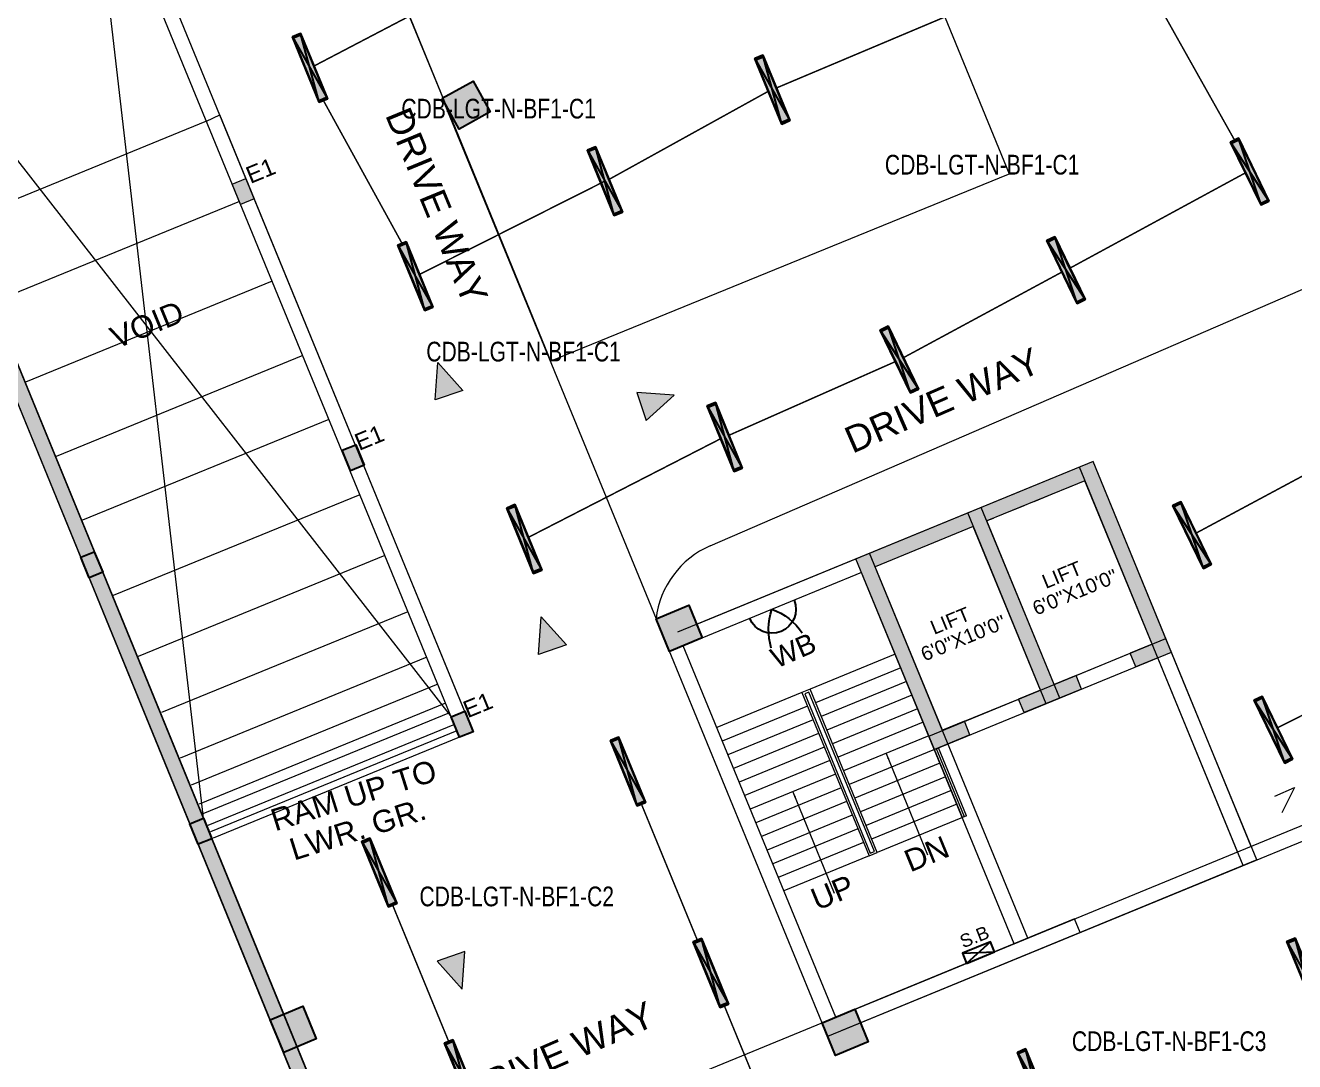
# Model space of a CAD drawing. Header units: inches. Extents: x 1195829 to 1240342, y -967019 to -858076.
# Drawn here: x 1217562 to 1218424, y -911634 to -910930 of the extents above; entities that cross this region are included whole.
import ezdxf

# ---------------------------------------------------------------- set-up
doc = ezdxf.new("R2010")
doc.units = ezdxf.units.IN
doc.header["$LTSCALE"] = 6
doc.linetypes.add('DASHED2', pattern=[0.375, 0.25, -0.125])
doc.layers.get('0').update_dxf_attribs({"color": 251})
for name, color, linetype in [('CELLING', 251, 'Continuous'), ('COLL SIZE', 251, 'Continuous'), ('DIM', 251, 'Continuous'), ('E-WIRING', 251, 'Continuous'), ('line', 251, 'Continuous')]:
    doc.layers.add(name, color=color, linetype=linetype)
for name, color, linetype, lineweight in [('column', 251, 'Continuous', 25), ('ELECT TEXT', 3, 'Continuous', 20), ('Hatch', 251, 'Continuous', 0), ('plan', 251, 'Continuous', 5), ('v.b', 251, 'Continuous', 5), ('W', 251, 'Continuous', 5), ('wall', 251, 'Continuous', 30)]:
    doc.layers.add(name, color=color, linetype=linetype, lineweight=lineweight)
doc.styles.add('ARI', font='arial.ttf')
doc.styles.get("Standard").update_dxf_attribs({"font": 'stylu.ttf', "height": 96})
doc.dimstyles.new('Copy(2) of AA', dxfattribs={"dimtxt": 12, "dimasz": 4, "dimexe": 0.18, "dimexo": 0, "dimgap": 0.09, "dimtad": 0, "dimdec": 0, "dimzin": 0, "dimdsep": 46, "dimlunit": 3, "dimtxsty": 'ARI', "dimblk": 'OBLIQUE', "dimcen": 0.09, "dimclrd": 7, "dimclre": 7, "dimclrt": 7, "dimadec": 0, "dimazin": 0, "dimtfac": 1, "dimtdec": 0, "dimtofl": 0, "dimtmove": 0, "dimatfit": 3, "dimfxl": 1, "dimtolj": 1, "dimtzin": 0, "dimlwd": 5, "dimlwe": 5, "dimarcsym": 0})
pattern_1 = [(0, (-27.81927828272455, 2.940102126449346), (0, 0.001397), [0.001016, -0.000381]), (90, (-27.81927828272455, 2.940102126449346), (-0.001397, 0), [0.001016, -0.000381])]

# ---------------------------------------------------------------- blocks, each defined once
blk = doc.blocks.new('sdfdsf')
at = {"lineweight": -3}
blk.add_hatch(color=7, dxfattribs=at).paths.add_polyline_path([(23236.66559868997, 14983.34885737138), (23242.08212489375, 14983.34885737138), (23242.08212489375, 15029.49406542082), (23236.66559868997, 15029.49406542082)])
at = {"layer": 'Hatch'}
h = blk.add_hatch(dxfattribs=at)
h.set_pattern_fill('ANGLE', color=5, scale=0.0002)
h.set_pattern_definition(pattern_1)
h.paths.add_polyline_path([(23236.37386179186, 15029.49354817548), (23242.37386179186, 15029.49354817548), (23242.37386179186, 15030.44133051667), (23236.37386179186, 15030.44133051667)])
h = blk.add_hatch(dxfattribs=at)
h.set_pattern_fill('ANGLE', color=5, scale=0.0002)
h.set_pattern_definition(pattern_1)
h.paths.add_polyline_path([(23236.37386179186, 14983.34885737138), (23242.37386179186, 14983.34885737138), (23242.37386179186, 14982.44133051666), (23236.37386179186, 14982.44133051666)])
for p, q in [((23242.37386179186, 15030.44133051667), (23236.37386179186, 14982.44133051666)), ((23242.37386179186, 14982.44133051666), (23236.37386179186, 15030.44133051667))]:
    blk.add_line(p, q)
at = {"layer": 'CELLING', "color": 5}
for points in [[(23236.37386179186, 14982.44133051666), (23242.37386179186, 14982.44133051666), (23242.37386179186, 15030.44133051667), (23236.37386179186, 15030.44133051667)], [(23242.37386179186, 15029.49354817548), (23236.37386179186, 15029.49354817548), (23236.37386179186, 15030.44133051667), (23242.37386179186, 15030.44133051667)], [(23236.37386179186, 15029.49354817548), (23242.37386179186, 15029.49354817548), (23242.37386179186, 15030.44133051667), (23236.37386179186, 15030.44133051667)], [(23236.66559868997, 14983.34885737138), (23242.08212489375, 14983.34885737138), (23242.08212489375, 15029.49406542082), (23236.66559868997, 15029.49406542082)], [(23236.37386179186, 14983.34885737138), (23242.37386179186, 14983.34885737138), (23242.37386179186, 14982.44133051666), (23236.37386179186, 14982.44133051666)], [(23236.37386179186, 14983.34885737138), (23242.37386179186, 14983.34885737138), (23242.37386179186, 14982.44133051666), (23236.37386179186, 14982.44133051666)]]:
    blk.add_lwpolyline(points, close=True, dxfattribs=at)
blk = doc.blocks.new('_Oblique')
at = {"layer": 'DIM', "color": 0, "lineweight": -2}
blk.add_line((-0.5, -0.5), (0.5, 0.5), dxfattribs=at)
blk = doc.blocks.new('RRR')
at = {"layer": 'line', "color": 1, "linetype": 'Continuous'}
for centre, radius, start, end in [((195982.9680377481, -95888.10341255504), 26.42402890574652, 41.16536374951414, 79.72330112471722), ((196002.8603891676, -95870.71020529998), 10.95743229780783, 89.99999999749872, 269.9999999974987), ((195983.4668442218, -95848.25220514182), 29.67273760009078, 276.0538332539148, 310.8121601957422)]:
    blk.add_arc(centre, radius, start, end, dxfattribs=at)
blk = doc.blocks.new('SB')
at = {"layer": 'W', "color": 6, "linetype": 'ByBlock', "lineweight": 25}
for p, q in [((196907.8002691715, -96527.0948449449), (196884.143700367, -96518.55755038398)), ((196884.143700367, -96527.0948449449), (196907.8002691715, -96518.55755038398))]:
    blk.add_line(p, q, dxfattribs=at)
blk.add_lwpolyline([(196884.143700367, -96518.55755038398), (196907.8002691715, -96518.55755038398), (196907.8002691715, -96527.0948449449), (196884.143700367, -96527.0948449449)], close=True, dxfattribs=at)
blk = doc.blocks.new('qwwesdasdqweqwe')
at = {"layer": 'COLL SIZE', "lineweight": 25, "ltscale": 100, "true_color": 0xffc6b3, "extrusion": (0.9999978213687803, 0.002087402911023105, -2.603821939083204e-06)}
h = blk.add_hatch(color=31, dxfattribs=at)
h.dxf.hatch_style = 1
h.paths.add_polyline_path([(3655.775884327479, 7646.507456702171), (3640.775890196674, 7646.520726106703), (3640.784736465663, 7656.520722193669), (3655.784730595537, 7656.507452789137)])
at = {"layer": 'COLL SIZE', "ltscale": 100, "extrusion": (0.9999978213687803, 0.002087402911023105, -2.603821939083204e-06)}
h = blk.add_hatch(color=256, dxfattribs=at)
h.dxf.hatch_style = 1
h.paths.add_polyline_path([(3655.775884327479, 7646.507456702171), (3640.775890196674, 7646.520726106703), (3640.784736465663, 7656.520722193669), (3655.784730595537, 7656.507452789137)])
at = {"layer": 'COLL SIZE', "lineweight": 25, "ltscale": 100, "true_color": 0xffc6b3, "extrusion": (0.9999978213687803, 0.002087402911023105, -2.603821939083204e-06)}
h = blk.add_hatch(color=31, dxfattribs=at)
h.dxf.hatch_style = 1
h.paths.add_polyline_path([(3655.775884319097, 7838.295902126247), (3640.775890188292, 7838.309171530545), (3640.784736457281, 7848.309167617745), (3655.784730587155, 7848.295898213213)])
at = {"layer": 'COLL SIZE', "ltscale": 100, "extrusion": (0.9999978213687803, 0.002087402911023105, -2.603821939083204e-06)}
h = blk.add_hatch(color=256, dxfattribs=at)
h.dxf.hatch_style = 1
h.paths.add_polyline_path([(3655.775884319097, 7838.295902126247), (3640.775890188292, 7838.309171530545), (3640.784736457281, 7848.309167617745), (3655.784730587155, 7848.295898213213)])
at = {"layer": 'COLL SIZE', "lineweight": 25, "ltscale": 100, "true_color": 0xffc6b3, "extrusion": (0.9999978213687803, 0.002087402911023105, -2.603821939083204e-06)}
h = blk.add_hatch(color=31, dxfattribs=at)
h.dxf.hatch_style = 1
h.paths.add_polyline_path([(3460.187624253333, 7646.507456692636), (3445.187630120665, 7646.520726096934), (3445.196476390585, 7656.520722184133), (3460.196470520459, 7656.507452779601)])
at = {"layer": 'COLL SIZE', "ltscale": 100, "extrusion": (0.9999978213687803, 0.002087402911023105, -2.603821939083204e-06)}
h = blk.add_hatch(color=256, dxfattribs=at)
h.dxf.hatch_style = 1
h.paths.add_polyline_path([(3460.187624253333, 7646.507456692636), (3445.187630120665, 7646.520726096934), (3445.196476390585, 7656.520722184133), (3460.196470520459, 7656.507452779601)])
at = {"layer": 'COLL SIZE', "lineweight": 25, "ltscale": 100, "true_color": 0xffc6b3, "extrusion": (0.9999978213687803, 0.002087402911023105, -2.603821939083204e-06)}
h = blk.add_hatch(color=31, dxfattribs=at)
h.dxf.hatch_style = 1
h.paths.add_polyline_path([(3460.187624242157, 7838.295902116595), (3445.187630111352, 7838.309171520894), (3445.196476381272, 7848.309167607858), (3460.196470511146, 7848.295898203327)])
at = {"layer": 'COLL SIZE', "ltscale": 100, "extrusion": (0.9999978213687803, 0.002087402911023105, -2.603821939083204e-06)}
h = blk.add_hatch(color=256, dxfattribs=at)
h.dxf.hatch_style = 1
h.paths.add_polyline_path([(3460.187624242157, 7838.295902116595), (3445.187630111352, 7838.309171520894), (3445.196476381272, 7848.309167607858), (3460.196470511146, 7848.295898203327)])
at = {"layer": 'column', "ltscale": 10, "true_color": 0x636466, "extrusion": (0.9999978213687803, 0.002087402911023105, -2.603821939083204e-06)}
h = blk.add_hatch(color=251, dxfattribs=at)
h.dxf.hatch_style = 1
h.paths.add_polyline_path([(3928.375212377869, 7992.699243134874), (3928.341053244658, 8016.69921882534), (3952.341028936207, 8016.733377959365), (3952.375188069418, 7992.733402268549)])
h = blk.add_hatch(color=251, dxfattribs=at)
h.dxf.hatch_style = 1
h.paths.add_polyline_path([(3928.375212377869, 7992.699243134874), (3928.341053244658, 8016.69921882534), (3952.341028936207, 8016.733377959365), (3952.375188069418, 7992.733402268549)])
h = blk.add_hatch(color=251, dxfattribs=at)
h.dxf.hatch_style = 1
h.paths.add_polyline_path([(3784.563228232786, 7646.594871054862), (3784.442367905751, 7670.594566735977), (3808.442063586786, 7670.715427063479), (3808.562923913822, 7646.715731382595)])
h = blk.add_hatch(color=251, dxfattribs=at)
h.dxf.hatch_style = 1
h.paths.add_polyline_path([(3784.563228232786, 7646.594871054862), (3784.442367905751, 7670.594566735977), (3808.442063586786, 7670.715427063479), (3808.562923913822, 7646.715731382595)])
h = blk.add_hatch(color=251, dxfattribs=at)
h.dxf.hatch_style = 1
h.paths.add_polyline_path([(3631.798966197297, 7992.277126552939), (3631.764807064086, 8016.277102243522), (3655.764782753773, 8016.311261377432), (3655.798941887915, 7992.311285686615)])
h = blk.add_hatch(color=251, dxfattribs=at)
h.dxf.hatch_style = 1
h.paths.add_polyline_path([(3631.798966197297, 7992.277126552939), (3631.764807064086, 8016.277102243522), (3655.764782753773, 8016.311261377432), (3655.798941887915, 7992.311285686615)])
h = blk.add_hatch(color=251, dxfattribs=at)
h.dxf.hatch_style = 1
h.paths.add_polyline_path([(3249.613908701576, 7991.7331630613), (3246.800525730476, 8015.567694234723), (3270.635056904517, 8018.3810772056), (3273.448439875618, 7994.546546031944)])
h = blk.add_hatch(color=251, dxfattribs=at)
h.dxf.hatch_style = 1
h.paths.add_polyline_path([(3249.613908701576, 7991.7331630613), (3246.800525730476, 8015.567694234723), (3270.635056904517, 8018.3810772056), (3273.448439875618, 7994.546546031944)])
at = {"layer": 'W', "ltscale": 10, "true_color": 0x636466, "extrusion": (0.9999978213687803, 0.002087402911023105, -2.603821939083204e-06)}
h = blk.add_hatch(dxfattribs=at)
h.set_pattern_fill('AR-CONC', color=251, scale=0.05999999999999999, angle=67.73998737771194)
h.set_pattern_definition([(117.7399873777119, (-1255000.795014735, -687277.9978450146), (5.025879184632159, 9.754160520284726), [1.143, -12.573]), (62.73998737771194, (-1255000.795014735, -687277.9978450146), (-11.41012660779717, 2.385445768234761), [0.9144, -10.0584350502]), (168.1914320777119, (-1255000.376192779, -687277.1850009292), (-6.384247001638101, 12.13960608481892), [0.9714005279999997, -10.685414676]), (113.9241873777119, (-1255003.615860461, -687276.8432310594), (8.495798517173489, 14.09703731469818), [1.7145, -18.8595]), (164.3755449877119, (-1255002.907879225, -687275.6684784434), (-8.34332283605793, 18.80634042143241), [1.4571013884, -16.0281364896]), (58.92413854771196, (-1255003.615860461, -687276.8432310594), (-8.343322835074853, 18.80634042190356), [1.3715980242, -15.0875839152]), (88.73998737771196, (-1255002.333342052, -687275.7214616848), (9.124614946391507, 6.094566590057306), [1.143, -12.573]), (33.73998737771197, (-1255002.333342052, -687275.7214616848), (-8.822999070371633, 7.618109914145192), [0.9143999999999999, -10.0584]), (139.1914323777119, (-1255001.572957471, -687275.2135811371), (0.301615815546719, 13.71267650703786), [0.9714005279999999, -10.685396256]), (105.239987377712, (-1255000.795014735, -687277.9978450146), (-4.625011332086824, 2.093324825734518), [0, -9.936479999999998, 0, -10.2108, 0, -10.0965]), (75.23998737771196, (-1255000.795014735, -687277.9978450146), (-4.044154164724, 5.987359235916408), [0, -5.821679999999998, 0, -9.707879999999998, 0, -3.848099999999999]), (35.23998737771193, (-1255002.082409295, -687281.143088), (3.399895598155559, 7.398930378184838), [0, -3.81, 0, -11.8872, 0, -15.7734]), (25.23998737771194, (-1255002.659716272, -687282.5535108635), (1.954878177613395, 8.803294285572129), [0, -4.952999999999999, 0, -7.89432, 0, -11.2014])])
h.paths.add_polyline_path([(5112.275077822153, 8421.181877367897), (5178.943410187727, 8535.59476220177), (5214.323775297031, 8638.584009260405), (5251.628468807787, 8747.174813355668), (5275.544794780668, 8816.793213187484), (5327.527398441918, 8943.792289150646), (4297.237570898142, 10148.30303256051), (2829.988019734621, 9527.235072775395), (2830.307441781741, 8821.88332192204), (2985.560206064954, 8822.332822872093), (2985.610534766456, 7646.520726051764), (4900.315027442761, 7646.520726145711), (4962.125299182022, 7963.872467790497), (5020.528389865533, 8263.73076301429)])
h.paths.add_polyline_path([(5103.63490630826, 8426.216501108254), (5169.806485734414, 8539.776883189916), (5204.866283081239, 8641.83298463584), (5242.170976591762, 8750.423788730986), (5266.180910520023, 8820.314673393732), (5315.9602800922, 8941.931012177141), (4294.395663568284, 10136.24112064787), (2839.991020845715, 9520.610246239696), (2840.302901132964, 8831.9123035355), (2995.559776799753, 8832.361816389486), (2995.61010674201, 7656.520726052113), (4894.51389755751, 7656.520726145478), (4951.836202139733, 7965.563347849296), (5010.153759374283, 8265.788794303662)], flags=16)
at = {"layer": 'W', "ltscale": 10, "extrusion": (0.9999978213687803, 0.002087402911023105, -2.603821939083204e-06)}
h = blk.add_hatch(color=256, dxfattribs=at)
h.dxf.hatch_style = 1
h.paths.add_polyline_path([(3790.633714095689, 7766.615331544527), (3814.655057377182, 7775.191592337579), (3791.80725866463, 7786.52981425175)])
at = {"layer": 'W', "ltscale": 10, "true_color": 0x636466, "extrusion": (0.9999978213687803, 0.002087402911023105, -2.603821939083204e-06)}
h = blk.add_hatch(color=251, dxfattribs=at)
h.dxf.hatch_style = 1
h.paths.add_polyline_path([(3655.364836229244, 8297.31097675499), (3775.364714683266, 8297.48177242477), (3775.387645581039, 8281.370679120417), (3785.387635452207, 8281.384912093054), (3785.350471581565, 8307.49599526811), (3645.350613386137, 8307.29673365329), (3645.598267106572, 8133.296909896308), (3655.598256977741, 8133.311142868712), (3785.598125302698, 8133.49617151008), (3785.560961432289, 8159.607254685718), (3775.560971560888, 8159.593021713779), (3775.583902458893, 8143.481928409776), (3655.58402400557, 8143.31113273988), (3655.515876311809, 8215.368398839259), (3775.481425057165, 8215.481855481048), (3775.50435595517, 8199.370762177394), (3785.504345826106, 8199.384995149565), (3785.444251057692, 8241.607171628973), (3775.444261186756, 8241.59293865657), (3775.467192084994, 8225.481845352799), (3655.467313631205, 8225.31104968267)])
at = {"layer": 'W', "ltscale": 10, "extrusion": (0.9999978213687803, 0.002087402911023105, -2.603821939083204e-06)}
h = blk.add_hatch(color=256, dxfattribs=at)
h.dxf.hatch_style = 1
h.paths.add_polyline_path([(3623.990599243902, 7909.257035228195), (3601.142800530419, 7920.595257142601), (3625.164143811911, 7929.171517935421)])
h = blk.add_hatch(color=256, dxfattribs=at)
h.dxf.hatch_style = 1
h.paths.add_polyline_path([(3504.596306666732, 8037.129471228008), (3496.020045873709, 8061.150814510162), (3484.681823959574, 8038.303015795905)])
h = blk.add_hatch(color=256, dxfattribs=at)
h.dxf.hatch_style = 1
h.paths.add_polyline_path([(3437.422759016976, 7909.749552769325), (3414.574960302562, 7921.087774683965), (3438.596303584985, 7929.664035476551)])
at = {"layer": 'W', "ltscale": 10, "true_color": 0x636466, "extrusion": (0.9999978213687803, 0.002087402911023105, -2.603821939083204e-06)}
h = blk.add_hatch(color=251, dxfattribs=at)
h.dxf.hatch_style = 1
h.paths.add_polyline_path([(3264.59082883317, 7837.714267241762), (3249.590834701434, 7837.727536646293), (3249.599680970423, 7847.727532733259), (3264.599675102159, 7847.714263328728)])
h = blk.add_hatch(color=251, dxfattribs=at)
h.dxf.hatch_style = 1
h.paths.add_polyline_path([(3264.59082883317, 7837.714267241762), (3249.590834701434, 7837.727536646293), (3249.599680970423, 7847.727532733259), (3264.599675102159, 7847.714263328728)])
at = {"layer": 'COLL SIZE', "color": 31, "lineweight": 25, "ltscale": 100, "true_color": 0xffc6b3, "extrusion": (0.9999978213687805, 0.002087402911023105, -2.603821939083312e-06)}
for points, elevation in [([(3655.775884327479, 7646.507456702171), (3640.775890196674, 7646.520726106703), (3640.784736465663, 7656.520722193669), (3655.784730595537, 7656.507452789137), (3655.775884327479, 7646.507456702171)], 2940486022.35081), ([(3655.775884319097, 7838.295902126247), (3640.775890188292, 7838.309171530545), (3640.784736457281, 7848.309167617745), (3655.784730587155, 7848.295898213213), (3655.775884319097, 7838.295902126247)], 2940482052.686326), ([(3460.187624253333, 7646.507456692636), (3445.187630120665, 7646.520726096934), (3445.196476390585, 7656.520722184133), (3460.196470520459, 7656.507452779601), (3460.187624253333, 7646.507456692636)], 2940486022.078846), ([(3460.187624242157, 7838.295902116595), (3445.187630111352, 7838.309171520894), (3445.196476381272, 7848.309167607858), (3460.196470511146, 7848.295898203327), (3460.187624242157, 7838.295902116595)], 2940482052.414362)]:
    blk.add_lwpolyline(points, dxfattribs=dict(at, elevation=elevation))
at = {"layer": 'COLL SIZE', "ltscale": 100, "extrusion": (0.9999978213687805, 0.002087402911023105, -2.603821939083312e-06)}
for points, elevation in [([(3655.775884327479, 7646.507456702171), (3640.775890196674, 7646.520726106703), (3640.784736465663, 7656.520722193669), (3655.784730595537, 7656.507452789137), (3655.775884327479, 7646.507456702171)], 2940486022.35081), ([(3655.775884319097, 7838.295902126247), (3640.775890188292, 7838.309171530545), (3640.784736457281, 7848.309167617745), (3655.784730587155, 7848.295898213213), (3655.775884319097, 7838.295902126247)], 2940482052.686326), ([(3460.187624253333, 7646.507456692636), (3445.187630120665, 7646.520726096934), (3445.196476390585, 7656.520722184133), (3460.196470520459, 7656.507452779601), (3460.187624253333, 7646.507456692636)], 2940486022.078846), ([(3460.187624242157, 7838.295902116595), (3445.187630111352, 7838.309171520894), (3445.196476381272, 7848.309167607858), (3460.196470511146, 7848.295898203327), (3460.187624242157, 7838.295902116595)], 2940482052.414362)]:
    blk.add_lwpolyline(points, dxfattribs=dict(at, elevation=elevation))
at = {"layer": 'column', "color": 251, "ltscale": 10, "true_color": 0x636466, "extrusion": (0.9999978213687805, 0.002087402911023105, -2.603821939083312e-06)}
for points, elevation in [([(3928.375212377869, 7992.699243134874), (3928.341053244658, 8016.69921882534), (3952.341028936207, 8016.733377959365), (3952.375188069418, 7992.733402268549), (3928.375212377869, 7992.699243134874)], 2940490108.270874), ([(3928.375212377869, 7992.699243134874), (3928.341053244658, 8016.69921882534), (3952.341028936207, 8016.733377959365), (3952.375188069418, 7992.733402268549), (3928.375212377869, 7992.699243134874)], 2940490108.270874), ([(3784.563228232786, 7646.594871054862), (3784.442367905751, 7670.594566735977), (3808.442063586786, 7670.715427063479), (3808.562923913822, 7646.715731382595), (3784.563228232786, 7646.594871054862)], 2940486022.35081), ([(3784.563228232786, 7646.594871054862), (3784.442367905751, 7670.594566735977), (3808.442063586786, 7670.715427063479), (3808.562923913822, 7646.715731382595), (3784.563228232786, 7646.594871054862)], 2940486022.35081), ([(3631.798966197297, 7992.277126552939), (3631.764807064086, 8016.277102243522), (3655.764782753773, 8016.311261377432), (3655.798941887915, 7992.311285686615), (3631.798966197297, 7992.277126552939)], 2940490108.270874), ([(3631.798966197297, 7992.277126552939), (3631.764807064086, 8016.277102243522), (3655.764782753773, 8016.311261377432), (3655.798941887915, 7992.311285686615), (3631.798966197297, 7992.277126552939)], 2940490108.270874), ([(3249.613908701576, 7991.7331630613), (3246.800525730476, 8015.567694234723), (3270.635056904517, 8018.3810772056), (3273.448439875618, 7994.546546031944), (3249.613908701576, 7991.7331630613)], 2940486139.150316), ([(3249.613908701576, 7991.7331630613), (3246.800525730476, 8015.567694234723), (3270.635056904517, 8018.3810772056), (3273.448439875618, 7994.546546031944), (3249.613908701576, 7991.7331630613)], 2940486139.150316)]:
    blk.add_lwpolyline(points, dxfattribs=dict(at, elevation=elevation))
at = {"layer": 'v.b', "color": 31, "linetype": 'DASHED2', "ltscale": 10, "true_color": 0xffc6b3, "extrusion": (0.9999978213687805, 0.002087402911023105, -2.603821939083312e-06)}
blk.add_line((2940487663.530619, 6141651.25391072, 640.7879862705013), (2940487663.530217, 6141651.356387507, 568.7880591986468), dxfattribs=at)
at = {"layer": 'W', "color": 251, "ltscale": 10, "true_color": 0x636466, "extrusion": (0.9999978213687805, 0.002087402911023105, -2.603821939083312e-06)}
for p, q in [((2940479605.363213, 6142879.386135422, -9.981289005838335), (2940484736.762191, 6140975.388791807, -9.99463997152634)), ((2940479605.363213, 6142879.386135422, -9.981289005838335), (2940484736.762191, 6140975.388791807, -9.99463997152634)), ((2940479676.636653, 6142873.733769609, 0.01852544141001999), (2940484736.741343, 6140985.388770076, 0.005360028939321637)), ((2940479676.636653, 6142873.733769609, 0.01852544141001999), (2940484736.741343, 6140985.388770076, 0.005360028939321637)), ((2940487662.940825, 6141933.815322569, 651.19016656233), (2940487662.939125, 6141934.249425625, 346.1904754942516)), ((2940487662.940102, 6141933.99997296, 521.455274949898), (2940487662.960976, 6141924.000004875, 521.441041977494)), ((2940487662.940769, 6141933.829555456, 641.1901766913943), (2940487663.259257, 6141781.253495825, 640.9730149122188)), ((2940487662.940825, 6141933.815322569, 651.19016656233), (2940487663.205156, 6141807.183943215, 651.00993189367)), ((2940483693.827158, 6141925.978504707, 336.2008205067832), (2940483693.829617, 6141925.350834387, 777.2003738218918)), ((2940483693.83742, 6141921.062455507, 336.1938234854024), (2940483694.467105, 6141619.402936567, 335.7644709518645)), ((2940483693.83742, 6141921.062455507, 336.1938234854024), (2940483694.467105, 6141619.402936567, 335.7644709518645)), ((2940483693.846103, 6141916.471226541, -9.967927989084274), (2940483693.850457, 6141915.359770335, 771.1861474433681)), ((2940487662.959999, 6141924.24945754, 346.1762425223133), (2940487663.528974, 6141651.67378089, 345.788285073475)), ((2940487662.959999, 6141924.24945754, 346.1762425223133), (2940487663.528974, 6141651.67378089, 345.788285073475)), ((2940487662.960976, 6141924.000004875, 521.441041977494), (2940487662.959999, 6141924.24945754, 346.1762425220804)), ((2940483693.848818, 6141915.777970988, 477.1864510091254), (2940487663.550579, 6141641.487361984, 476.7739194122842)), ((2940483693.848874, 6141915.763746807, 487.1862083564047), (2940487663.550634, 6141641.47312942, 486.7736828727648)), ((2940483693.849732, 6141915.544551318, 641.1865113056265), (2940487663.551493, 6141641.253942313, 640.773979709018)), ((2940483693.849788, 6141915.530327137, 651.1862686530221), (2940487663.551548, 6141641.239709748, 650.7737431692658)), ((2940483778.546987, 6141889.860381722, 693.520774915698), (2940483778.520667, 6141902.451386686, 679.1357085244963)), ((2940483778.546222, 6141890.208561195, 678.8452440697001), (2940483778.546987, 6141889.860381722, 693.520774915698)), ((2940487663.153591, 6141831.584250874, 408.5444152724231), (2940487663.153243, 6141831.673206419, 346.0444785781438)), ((2940487663.153591, 6141831.584250874, 408.5444152724231), (2940487663.153243, 6141831.673206419, 346.0444785781438)), ((2940487663.153973, 6141831.486755597, 477.0443458897062), (2940487663.153625, 6141831.575711141, 414.5444091953104)), ((2940487663.153973, 6141831.486755597, 477.0443458897062), (2940487663.153625, 6141831.575711141, 414.5444091953104)), ((2940487663.153973, 6141831.486755597, 477.0443458897062), (2940487663.258343, 6141781.486915173, 476.9731810271041)), ((2940487663.15399, 6141831.482485731, 480.0443428506842), (2940487663.153973, 6141831.486755597, 477.0443458897062)), ((2940487663.153981, 6141831.484620664, 478.544344370137), (2940487663.258351, 6141781.484780241, 478.4731795078842)), ((2940487663.15399, 6141831.482485731, 480.0443428506842), (2940487663.258359, 6141781.482645307, 479.9731779884314)), ((2940487663.174465, 6141821.584282789, 408.5301822995534), (2940487663.174117, 6141821.673238333, 346.0302456055069)), ((2940487663.174465, 6141821.584282789, 408.5301822995534), (2940487663.174117, 6141821.673238333, 346.0302456055069)), ((2940487663.174847, 6141821.486787512, 477.0301129166037), (2940487663.174499, 6141821.575743057, 414.5301762223244)), ((2940487663.174847, 6141821.486787512, 477.0301129166037), (2940487663.174499, 6141821.575743057, 414.5301762223244)), ((2940487663.195339, 6141811.584314704, 408.5159493273823), (2940487663.194991, 6141811.673270249, 346.0160126333358)), ((2940487663.195339, 6141811.584314704, 408.5159493273823), (2940487663.194991, 6141811.673270249, 346.0160126333358)), ((2940487663.195721, 6141811.486819427, 477.0158799443161), (2940487663.195373, 6141811.575774971, 414.5159432501532)), ((2940487663.195721, 6141811.486819427, 477.0158799443161), (2940487663.195373, 6141811.575774971, 414.5159432501532)), ((2940487663.205156, 6141807.183943214, 651.0099318935536), (2940487663.551548, 6141641.239709749, 650.7737431688001)), ((2940487663.216213, 6141801.584346619, 408.5017163547454), (2940487663.215865, 6141801.673302163, 346.001779660699)), ((2940487663.216213, 6141801.584346619, 408.5017163547454), (2940487663.215865, 6141801.673302163, 346.001779660699)), ((2940487663.216595, 6141801.486851342, 477.0016469719121), (2940487663.216247, 6141801.575806887, 414.5017102775164)), ((2940487663.216595, 6141801.486851342, 477.0016469719121), (2940487663.216247, 6141801.575806887, 414.5017102775164)), ((2940487663.237087, 6141791.584378534, 408.4874833825743), (2940487663.236739, 6141791.673334079, 345.9875466880621)), ((2940487663.237087, 6141791.584378534, 408.4874833825743), (2940487663.236739, 6141791.673334079, 345.9875466880621)), ((2940487663.237469, 6141791.486883258, 476.9874139995081), (2940487663.237121, 6141791.575838802, 414.4874773052288)), ((2940487663.237469, 6141791.486883258, 476.9874139995081), (2940487663.237121, 6141791.575838802, 414.4874773052288)), ((2940487663.257961, 6141781.584410449, 408.4732504100539), (2940487663.257613, 6141781.673365993, 345.9733137157746)), ((2940487663.257961, 6141781.584410449, 408.4732504100539), (2940487663.257613, 6141781.673365993, 345.9733137157746)), ((2940487663.258343, 6141781.486915173, 476.9731810271041), (2940487663.257994, 6141781.575870717, 414.473244332592)), ((2940487663.258343, 6141781.486915173, 476.9731810271041), (2940487663.257994, 6141781.575870717, 414.473244332592)), ((2940487663.258343, 6141781.486915173, 476.9731810271041), (2940487663.529705, 6141651.487330069, 476.788152384921)), ((2940487663.258488, 6141781.449751526, 503.0842642016942), (2940487663.258343, 6141781.486915173, 476.9731810271041)), ((2940487663.258488, 6141781.449751526, 503.084264201927), (2940487663.279362, 6141771.449783441, 503.0700312299887)), ((2940487663.258945, 6141781.333041852, 585.0841811446007), (2940487663.25871, 6141781.39313626, 542.8620046660071)), ((2940487663.25871, 6141781.393136259, 542.8620046655415), (2940487663.279584, 6141771.393168175, 542.8477716936031)), ((2940487663.258945, 6141781.333041851, 585.0841811447171), (2940487663.279819, 6141771.333073767, 585.069948172546)), ((2940487663.259257, 6141781.253495825, 640.973014912568), (2940487663.259167, 6141781.276426585, 624.8619216087973)), ((2940487663.259167, 6141781.276426585, 624.8619216087973), (2940487663.280041, 6141771.2764585, 624.8476886363933)), ((2940485696.006653, 6141777.436824691, 476.9783866710495), (2940485696.007624, 6141777.189176572, 650.9782073979732)), ((2940485696.007083, 6141777.320116576, 558.9785300277872), (2940487663.551035, 6141641.370651988, 558.7740627662279)), ((2940485696.007166, 6141777.305884307, 568.9782904258464), (2940487663.551091, 6141641.356419424, 568.7738262267085)), ((2940487663.278835, 6141771.584442364, 408.4590174375335), (2940487663.278486, 6141771.673397909, 345.9590807433706)), ((2940487663.278835, 6141771.584442364, 408.4590174375335), (2940487663.278486, 6141771.673397909, 345.9590807433706)), ((2940487663.279217, 6141771.486947088, 476.9589480547002), (2940487663.278868, 6141771.575902632, 414.4590113604208)), ((2940487663.279217, 6141771.486947088, 476.9589480547002), (2940487663.278868, 6141771.575902632, 414.4590113604208)), ((2940487663.279273, 6141771.472714202, 486.9589379258687), (2940487663.52976, 6141651.473097182, 486.7881422560895)), ((2940487663.279362, 6141771.449783441, 503.0700312296394), (2940487663.279273, 6141771.472714202, 486.9589379258687)), ((2940487663.279362, 6141771.449783441, 503.0700312299887), (2940487663.279584, 6141771.393168175, 542.8477716934867)), ((2940487663.279674, 6141771.370237415, 558.9588649972575), (2940487663.279584, 6141771.393168175, 542.8477716934867)), ((2940487663.279674, 6141771.370237414, 558.9588649970246), (2940487663.530161, 6141651.370620395, 558.7880693277111)), ((2940487663.27973, 6141771.356004527, 568.9588548686588), (2940487663.530217, 6141651.356387507, 568.7880591986468)), ((2940487663.279819, 6141771.333073767, 585.0699481724296), (2940487663.27973, 6141771.356004527, 568.9588548686588)), ((2940487663.279819, 6141771.333073767, 585.069948172546), (2940487663.280041, 6141771.276458501, 624.8476886362769)), ((2940487663.280131, 6141771.25352774, 640.9587819400476), (2940487663.280041, 6141771.276458501, 624.8476886362769)), ((2940487663.280131, 6141771.25352774, 640.9587819402805), (2940487663.530619, 6141651.25391072, 640.7879862707341)), ((2940485696.027527, 6141767.436856605, 476.9641539347358), (2940485696.028498, 6141767.189208487, 650.9639746616594)), ((2940487663.299709, 6141761.58447428, 408.4447844646638), (2940487663.29936, 6141761.673429824, 345.9448477708502)), ((2940487663.299709, 6141761.58447428, 408.4447844646638), (2940487663.29936, 6141761.673429824, 345.9448477708502)), ((2940487663.300091, 6141761.486979003, 476.9447150819469), (2940487663.299742, 6141761.575934548, 414.444778387784)), ((2940487663.300091, 6141761.486979003, 476.9447150819469), (2940487663.299742, 6141761.575934548, 414.444778387784)), ((2940487663.320583, 6141751.584506195, 408.4305514927255), (2940487663.320234, 6141751.673461739, 345.9306147982134)), ((2940487663.320583, 6141751.584506195, 408.4305514927255), (2940487663.320234, 6141751.673461739, 345.9306147982134)), ((2940487663.320965, 6141751.487010919, 476.9304821097758), (2940487663.320616, 6141751.575966462, 414.4305454151472)), ((2940487663.320965, 6141751.487010919, 476.9304821097758), (2940487663.320616, 6141751.575966462, 414.4305454151472)), ((2940487663.341457, 6141741.58453811, 408.4163185203215), (2940487663.341108, 6141741.673493654, 345.9163818258094)), ((2940487663.341457, 6141741.58453811, 408.4163185203215), (2940487663.341108, 6141741.673493654, 345.9163818258094)), ((2940487663.341839, 6141741.487042833, 476.9162491370225), (2940487663.34149, 6141741.575998377, 414.4163124425104)), ((2940487663.341839, 6141741.487042833, 476.9162491370225), (2940487663.34149, 6141741.575998377, 414.4163124425104)), ((2940487663.362331, 6141731.584570025, 408.4020855478011), (2940487663.361982, 6141731.673525569, 345.9021488534054)), ((2940487663.362331, 6141731.584570025, 408.4020855478011), (2940487663.361982, 6141731.673525569, 345.9021488534054)), ((2940487663.362713, 6141731.487074749, 476.9020161648514), (2940487663.362364, 6141731.576030293, 414.4020794703392)), ((2940487663.362713, 6141731.487074749, 476.9020161648514), (2940487663.362364, 6141731.576030293, 414.4020794703392)), ((2940487663.383205, 6141721.584601941, 408.3878525750479), (2940487663.382856, 6141721.673557485, 345.8879158810014)), ((2940487663.383205, 6141721.584601941, 408.3878525750479), (2940487663.382856, 6141721.673557485, 345.8879158810014)), ((2940487663.383586, 6141721.487106663, 476.8877831919817), (2940487663.383238, 6141721.576062208, 414.3878464979352)), ((2940487663.383586, 6141721.487106663, 476.8877831919817), (2940487663.383238, 6141721.576062208, 414.3878464979352)), ((2940487663.404078, 6141711.584633855, 408.3736196027603), (2940487663.40373, 6141711.673589399, 345.873682908481)), ((2940487663.404078, 6141711.584633855, 408.3736196027603), (2940487663.40373, 6141711.673589399, 345.873682908481)), ((2940487663.40446, 6141711.487138579, 476.8735502198106), (2940487663.404112, 6141711.576094123, 414.3736135252984)), ((2940487663.40446, 6141711.487138579, 476.8735502198106), (2940487663.404112, 6141711.576094123, 414.3736135252984)), ((2940487663.529705, 6141651.487330069, 476.788152384921), (2940487663.528974, 6141651.67378089, 345.788285073475)), ((2940487663.530161, 6141651.370620395, 558.788069327944), (2940487663.52976, 6141651.473097182, 486.7881422560895)), ((2940487663.530161, 6141651.370620395, 558.788069327944), (2940487663.52976, 6141651.473097182, 486.7881422560895)), ((2940487663.530619, 6141651.25391072, 640.7879862705013), (2940487663.530217, 6141651.356387507, 568.7880591986468)), ((2940487663.551548, 6141641.239709748, 650.7737431692658), (2940483694.438016, 6141633.368732959, 359.7843728046864)), ((2940487663.551548, 6141641.239709748, 650.7737431692658), (2940487663.549848, 6141641.673812805, 345.7740521013038)), ((2940475080.286801, 6141625.392229093, 181.8208619212965), (2940475080.28633, 6141625.392228119, 0.9144034736091271)), ((2940475080.286771, 6141625.406462034, 181.8208821791923), (2940484736.218762, 6140975.387696882, 180.9553184499964)), ((2940475080.286771, 6141625.406462034, 181.8208821791923), (2940484736.218762, 6140975.387696882, 180.9553184499964)), ((2940475080.286779, 6141625.41530834, 191.8208782662405), (2940484736.21877, 6140975.396543186, 190.9553145372774)), ((2940475114.413642, 6141620.79812199, 181.8141329229111), (2940475114.413171, 6141620.798121016, 0.9076744749909267)), ((2940475148.269783, 6141616.212111376, 181.8074169575702), (2940475148.269312, 6141616.212110402, 0.900958509882912)), ((2940475638.870539, 6141616.573419118, 191.8052063246723), (2940481742.132228, 6141186.40289016, 191.2350236995844)), ((2940479608.536321, 6141619.85530084, 0.01870951568707824), (2940484736.197903, 6140985.380612172, 180.9018940676469)), ((2940479726.152967, 6141228.9335579, 335.23084234423), (2940483694.467105, 6141619.402936567, 335.7644709513988)), ((2940475211.402301, 6141607.701207469, 181.7949515198125), (2940475211.40183, 6141607.701206495, 0.8884930720087141)), ((2940484736.746543, 6140982.897618838, -0.001274674199521542), (2940475638.880968, 6141611.564589527, 181.8174912385875)), ((2940475262.51945, 6141600.784347482, 181.7848218524596), (2940475262.518979, 6141600.784346507, 0.8783634045394138)), ((2940475364.765606, 6141586.991712863, 181.7646209280938), (2940475364.765135, 6141586.991711888, 0.8581624804064631)), ((2940483694.533977, 6141587.433108263, 388.5100512203062), (2940483694.557456, 6141576.839429921, 912.9171313723782)), ((2940475508.586784, 6141567.570744465, 181.7361774788005), (2940475508.586313, 6141567.570743491, 0.8297190311131999)), ((2940475752.48781, 6141534.635441219, 181.6879412827548), (2940475752.487339, 6141534.635440245, 0.7814828350674361)), ((2940476054.07242, 6141493.910804655, 181.6282970305765), (2940476054.071949, 6141493.910803681, 0.7218385826563463)), ((2940476379.359256, 6141449.985525608, 181.5639651997481), (2940476379.358785, 6141449.985524633, 0.6575067520607263)), ((2940479725.749931, 6141422.014089275, 335.5778291046154), (2940479725.750044, 6141422.379129562, 671.622018327238)), ((2940484736.743093, 6140985.388773696, 672.1198427565396), (2940479725.750044, 6141422.379684513, 672.1328881087247)), ((2940484736.743223, 6140984.907251637, 335.8651101402938), (2940479725.750174, 6141421.898162454, 335.878155492479)), ((2940476782.297934, 6141395.574489266, 181.4842761993641), (2940476782.297463, 6141395.574488292, 0.5778177514439449)), ((2940477124.357011, 6141349.384361984, 181.4166273303563), (2940477124.35654, 6141349.38436101, 0.510168882436119)), ((2940477522.79781, 6141295.580699079, 181.3378278732998), (2940477522.797338, 6141295.580698105, 0.4313694253796712)), ((2940477948.943428, 6141238.035901267, 181.2535492470488), (2940477948.942957, 6141238.035900293, 0.3470907991286367)), ((2940484736.763077, 6140975.395586478, 335.5602582783904), (2940479726.153082, 6141228.879025745, 335.6928310790099)), ((2940478378.64413, 6141180.011040916, 181.1685675329063), (2940481742.132228, 6141186.40289016, 191.2350236995844)), ((2940478378.64413, 6141180.011040916, 181.1685675329063), (2940478378.643659, 6141180.011039942, 0.2621090849861503))]:
    blk.add_line(p, q, dxfattribs=at)
for points, elevation in [([(5112.275077766739, 8421.18187739064), (5178.943410131149, 8535.594762224435), (5214.32377524022, 8638.584009283302), (5251.628468750976, 8747.174813378351), (5275.544794724323, 8816.793213210287), (5327.52739838697, 8943.792289173412), (4297.237570841797, 10148.30303258317), (2829.98801967781, 9527.235072797928), (2830.307441725396, 8821.883321944628), (2985.560206009075, 8822.332822894916), (2985.610534709878, 7646.520726074441), (4900.31502738595, 7646.520726168621), (5065.453047093935, 7935.302030502842), (5020.528389809653, 8263.730763036963), (5112.275077766739, 8421.18187739064)], 2940493207.749068), ([(3835.695570517331, 8065.067405756115), (3835.687030732632, 8071.067399679024), (3715.687152280472, 8070.896604009012), (3715.695692065172, 8064.896610086452), (3835.695570517331, 8065.067405756115)], 2940494077.391432), ([(3835.695570517331, 8065.067405756115), (3835.687030732632, 8071.067399679024), (3715.687152280472, 8070.896604009012), (3715.695692065172, 8064.896610086452), (3835.695570517331, 8065.067405756115)], 2940494077.391432), ([(3264.59082883317, 7837.714267241762), (3249.590834701434, 7837.727536646293), (3249.599680970423, 7847.727532733259), (3264.599675102159, 7847.714263328728), (3264.59082883317, 7837.714267241762)], 2940478087.081557), ([(3264.59082883317, 7837.714267241762), (3249.590834701434, 7837.727536646293), (3249.599680970423, 7847.727532733259), (3264.599675102159, 7847.714263328728), (3264.59082883317, 7837.714267241762)], 2940478087.081557)]:
    blk.add_lwpolyline(points, dxfattribs=dict(at, elevation=elevation))
for points, elevation in [([(5103.634906251915, 8426.216501131014), (5169.806485679001, 8539.776883212593), (5204.866283025593, 8641.832984658398), (5242.170976535417, 8750.423788753797), (5266.180910463445, 8820.314673416431), (5315.960280035622, 8941.931012199786), (4294.395663511939, 10136.24112067073), (2839.99102078937, 9520.610246262555), (2840.302901077084, 8831.912303558121), (2995.559776742943, 8832.361816412342), (2995.61010668613, 7656.520726074941), (4894.513897500932, 7656.520726168073), (5055.084579827264, 7937.31500456881), (5010.153759318404, 8265.788794326343)], 2940493207.749069), ([(3834.193437090144, 8066.565269290843), (3834.189167197794, 8069.565266252064), (3717.18928570766, 8069.398740473819), (3717.193555599079, 8066.398743513064)], 2940494077.391432), ([(3834.193437090144, 8066.565269290843), (3834.189167197794, 8069.565266252064), (3717.18928570766, 8069.398740473819), (3717.193555599079, 8066.398743513064)], 2940494077.391432)]:
    blk.add_lwpolyline(points, close=True, dxfattribs=dict(at, elevation=elevation))
at = {"layer": 'W', "ltscale": 10, "extrusion": (0.9999978213687805, 0.002087402911023105, -2.603821939083312e-06)}
for points, elevation in [([(3790.633714095689, 7766.615331544527), (3814.655057377182, 7775.191592337579), (3791.80725866463, 7786.52981425175), (3790.633714095689, 7766.615331544527)], 2940490108.270874), ([(3623.990599243902, 7909.257035228195), (3601.142800530419, 7920.595257142601), (3625.164143811911, 7929.171517935421), (3623.990599243902, 7909.257035228195)], 2940490108.270874), ([(3504.596306666732, 8037.129471228008), (3496.020045873709, 8061.150814510162), (3484.681823959574, 8038.303015795905), (3504.596306666732, 8037.129471228008)], 2940490192.914195), ([(3437.422759016976, 7909.749552769325), (3414.574960302562, 7921.087774683965), (3438.596303584985, 7929.664035476551), (3437.422759016976, 7909.749552769325)], 2940485051.804573)]:
    blk.add_lwpolyline(points, dxfattribs=dict(at, elevation=elevation))
at = {"layer": 'W', "color": 251, "ltscale": 10, "true_color": 0x636466, "extrusion": (0.9999978213687805, 0.002087402911023105, -2.603821939083312e-06)}
blk.add_arc((3661.956638393924, 8046.617661106521, 2940490108.270875), 62.14804009721669, 181.4705883359194, 240.9707929746794, dxfattribs=at)
at = {"layer": 'W', "color": 0, "linetype": 'ByBlock', "lineweight": 25, "extrusion": (0.9999978213687805, 0.002087402911023105, -2.603821939083312e-06), "xscale": -0.8674423450567809, "yscale": 0.8674423450567808, "zscale": 0.8674423450567805, "rotation": 270.0822828755487}
blk.add_blockref('SB', (87897.76520266756, -162566.4914573269, 2940495557.280195), dxfattribs=at)
at = {"layer": 'W', "color": 251, "ltscale": 10, "true_color": 0x636466, "extrusion": (0.9999978213687805, 0.002087402911023105, -2.603821939083312e-06), "xscale": -1.486615675130427, "yscale": 1.486615675130428, "zscale": 1.486615675130427, "rotation": 0.0988339121869064}
blk.add_blockref('RRR', (294790.3294853847, 151092.8231363485, 2940494077.391431), dxfattribs=at)
at = {"layer": 'plan', "color": 0, "lineweight": 25, "ltscale": 0.6, "extrusion": (0.9999978213687805, 0.002087402911023105, -2.603821939083312e-06), "insert": (2940487041.116756, 6141903.598974743, 443.9545615272364), "char_height": 8.929786058577827, "attachment_point": 1, "text_direction": (-2.148576244153549e-05, 0.0115403519125798, 0.9999334076907801), "style": 'ARI'}
blk.add_mtext_dynamic_manual_height_columns('{\\C5;S.B}', width=26.53916380632654, gutter_width=14.27300662535071, heights=[0], dxfattribs=at)
at = {"layer": 'W', "color": 251, "ltscale": 10, "true_color": 0x636466, "extrusion": (0.9999978213687805, 0.002087402911023105, -2.603821939083312e-06), "style": 'ARI'}
for s, height, rotation, p in [('UP', 14.99999999999999, 90.08154895990226, (3856.781779371202, 8018.168753646666, 2940482170.029758)), ('DN', 14.99999999999999, 90.08154895990226, (3856.684283509851, 8086.668684263832, 2940482170.029759)), ('6\'0"X10\'0"', 9.599999999999998, 90.08154895990226, (3727.791307607666, 8149.91715511676, 2940485027.796561)), ('6\'0"X10\'0"', 9.599999999999998, 90.08154895990226, (3727.791307607666, 8149.91715511676, 2940485027.796561)), ('6\'0"X10\'0"', 9.599999999999998, 90.08154895990226, (3727.674597233534, 8231.917072059712, 2940485027.796561)), ('6\'0"X10\'0"', 9.599999999999998, 90.08154895990226, (3727.674597233534, 8231.917072059712, 2940485027.796561)), ('LIFT', 9.599999999999998, 90.08154895990226, (3713.494183120318, 8162.82499332494, 2940485027.79656)), ('LIFT', 9.599999999999998, 90.08154895990226, (3713.494183120318, 8162.82499332494, 2940485027.79656)), ('LIFT', 9.599999999999998, 90.08154895990226, (3713.377472747117, 8244.824910268122, 2940485027.79656)), ('LIFT', 9.599999999999998, 90.08154895990226, (3713.377472747117, 8244.824910268122, 2940485027.79656)), ('WB', 13.75284513750097, 91.2555922012224, (3694.20435330458, 8055.057898949392, 2940485579.351027)), ('VOID', 14.99999999999999, 90.08154895990226, (3323.546742162667, 7722.423886268607, 2940482254.673079)), ('E1', 11.52, 90.08154894656211, (3254.272209122777, 7849.201005440993, 2940483091.555929))]:
    blk.add_text(s, height=height, rotation=rotation, dxfattribs=at).set_placement(p)
at = {"layer": 'wall', "extrusion": (0.9999978213687805, 0.002087402911023105, -2.603821939083312e-06), "style": 'ARI'}
for s, height, rotation, p in [('DRIVE WAY', 18, 91.2555922012224, (3890.297932855785, 7747.380628332357, 2940484239.233358)), (' LWR. GR.', 14.99999999999999, 85.19158886578812, (3690.254881681874, 7696.676979776439, 2940480465.979816)), ('RAM UP TO', 14.99999999999999, 85.19158886578812, (3667.515352169052, 7698.199640333044, 2940480465.979816)), ('E1', 11.52, 90.08154894656211, (3645.940353452228, 7848.240620699908, 2940487850.281651)), ('DRIVE WAY', 18, 91.2555922012224, (3578.683232900687, 8158.035135410176, 2940483113.655764)), ('E1', 11.52, 90.08154894656211, (3450.020236211829, 7848.81936949564, 2940487849.955296)), ('DRIVE WAY', 18, 0.1805500196086696, (3245.405529690906, 7951.457134391717, 2940483148.371826))]:
    blk.add_text(s, height=height, rotation=rotation, dxfattribs=at).set_placement(p)
at = {"layer": 'W', "color": 251, "ltscale": 10, "true_color": 0x636466}
for points in [[(2940487663.278661, 6141771.628920136, 377.2090490905102), (2940487663.123518, 6141845.951674575, 377.1610124778235)], [(2940487663.279043, 6141771.53142486, 445.7089797074441), (2940487663.1239, 6141845.854179299, 445.6609430947574)]]:
    blk.add_leader(points, dimstyle='Copy(2) of AA', override={"dimgap": 0.09, "dimtad": 0}, dxfattribs=at)

msp = doc.modelspace()

# ---------------------------------------------------------------- linework, layer by layer
at = {"layer": 'wall', "color": 6, "ltscale": 6, "const_width": 1}
for points, elevation in [([(1217939.010949783, -910862.9038191306), (1217757.914996927, -910957.6523557006)], 2940530651.09618), ([(1218383.008722175, -911008.0123614863), (1218305.009757984, -910869.0790756759)], 2940535568.500596), ([(1218071.894971106, -910972.5526756196), (1218267.464800047, -910890.1253587175)], 2940531368.033963), ([(1217958.236400317, -911034.641172218), (1218066.345363859, -910974.8334341366)], 2940531022.519921), ([(1217764.263227372, -910980.9911639439), (1217817.692486628, -911078.1039764023)], 2940530651.068089), ([(1218390.398924083, -911030.1600786579), (1218271.155030706, -911094.9263213567)], 2940535572.113621), ([(1217829.59032432, -911099.1620261286), (1217955.461596694, -911035.7815514763)], 2940530638.77708), ([(1218265.760614797, -911097.5520659474), (1218158.095780738, -911155.7274624995)], 2940524950.93462), ([(1218152.70136483, -911158.3532070903), (1218039.618801107, -911208.429460164)], 2940524608.465536), ([(1218034.069193861, -911210.7102186813), (1217903.489749939, -911277.7104005164)], 2933796894.856919), ([(1218472.039743289, -911213.0422147898), (1218356.873322942, -911274.8224154405)], 2940525273.889324), ([(1218412.091446795, -911407.034861534), (1218535.772243604, -911344.7238569645)], 2940524870.299619), ([(1217980.224902366, -911458.8408307473), (1218018.248479969, -911551.3605676634)], 2940530845.824362), ([(1217849.380919443, -911620.0621010414), (1217811.357341841, -911527.5423641253)], 2940530845.824362), ([(1218036.494548105, -911595.757425633), (1218076.916282344, -911694.1124123795)], 2940530845.824362)]:
    msp.add_lwpolyline(points, dxfattribs=dict(at, elevation=elevation))

# ---------------------------------------------------------------- block references
at = {"layer": 'E-WIRING', "xscale": -1, "rotation": 22.34151359089078}
for p in [(1244954.384602498, -916004.8686819994, 2940530651.068089), (1245268.364576676, -916019.7690019184, 2940531368.033963), (1245154.706005888, -916081.8574985166, 2940531022.519921), (1245026.059929891, -916146.3783524274, 2940530638.77708), (1245236.088406678, -916255.6457864628, 2933796894.856919), (1245099.95935551, -916324.9267268152, 2934250784.981585), (1245170.346277492, -916482.7183488028, 2940530845.824362), (1245001.478716967, -916551.4198821808, 2940530845.824362), (1245226.615923231, -916619.6349436885, 2940530845.824362), (1245629.663760638, -916619.3502917389, 2940530827.956259), (1245057.748362705, -916688.3364770665, 2940530845.824362), (1245446.632198, -916694.572153612, 2940530827.956259)]:
    msp.add_blockref('sdfdsf', p, dxfattribs=at)
at = {"layer": 'E-WIRING', "extrusion": (-0.08290495321003313, 0.1418551336218914, 0.9864095953499022), "xscale": -1, "rotation": 175.5914650168565}
for p in [(-614248.2987140217, 484543524.3139232, 2900342258.896483), (-614106.7268133133, 484541774.0266616, 2900331782.836837), (-613978.4363797662, 484541713.2653543, 2900331445.770264), (-613978.4363797662, 484541713.2653543, 2900331445.770264), (-614089.9610507095, 484541963.0458236, 2900331709.087345), (-614070.9227156421, 484542096.7141754, 2900331647.264423)]:
    msp.add_blockref('sdfdsf', p, dxfattribs=at)
at = {"layer": 'wall', "extrusion": (0.9254743198150852, 0.3788103527571886, -2.603821939083312e-06), "rotation": 89.8804005362004}
msp.add_blockref('qwwesdasdqweqwe', (-1301170.753580616, 40581.23902910866, 774003.8879910553), dxfattribs=at)

# ---------------------------------------------------------------- texts
at = {"layer": 'ELECT TEXT', "color": 5, "linetype": 'ByBlock', "width": 0.8}
for s, p in [('CDB-LGT-N-BF1-C1', (1217817.22611523, -910993.2799523148)), ('CDB-LGT-N-BF1-C1', (1218145.530701202, -911031.3428719917, 2940526718.373976)), ('CDB-LGT-N-BF1-C1', (1217834.153176, -911158.2740102909, 2940526718.373977)), ('CDB-LGT-N-BF1-C2', (1217829.514314123, -911528.2525158582)), ('CDB-LGT-N-BF1-C3', (1218272.480159172, -911626.5560243385))]:
    msp.add_text(s, height=13.39124862914427, rotation=0.002460253106020463, dxfattribs=at).set_placement(p)

doc.saveas('drawing.dxf')
